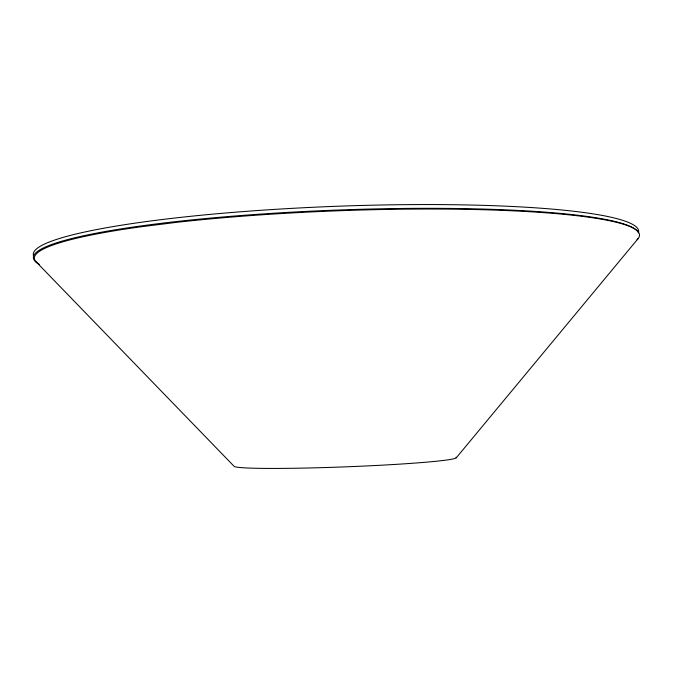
<?xml version="1.0" encoding="UTF-8"?>
<svg xmlns="http://www.w3.org/2000/svg" width="673" height="673" viewBox="0 0 673 673"><rect width="100%" height="100%" fill="white"/><g stroke="black" fill="none" stroke-linecap="round" stroke-linejoin="round"><path stroke-width="1.01" d="M456.26 457.825L638.113 238.604M36.359 262.083L234.086 466.305A111.255 4.997 -2.2 0 0 280.893 468.408L293.722 468.265A111.255 4.997 -2.2 0 0 406.677 463.672A111.255 4.997 -2.2 0 0 455.983 457.203M33.381 255.378A302.934 36.594 -2.2 0 1 332.613 206.434A302.934 36.594 -2.2 0 1 638.685 231.672M39.614 264.497A302.959 35.888 -2.2 0 1 298.366 211.81A302.959 35.888 -2.2 0 1 638.509 232.908M637.053 239.756A302.791 35.728 -2.2 0 0 499.997 210.287A302.791 35.728 -2.2 0 0 176.242 222.384L139.109 227.037A302.791 35.728 -2.2 0 0 37.595 263.151"/></g></svg>
